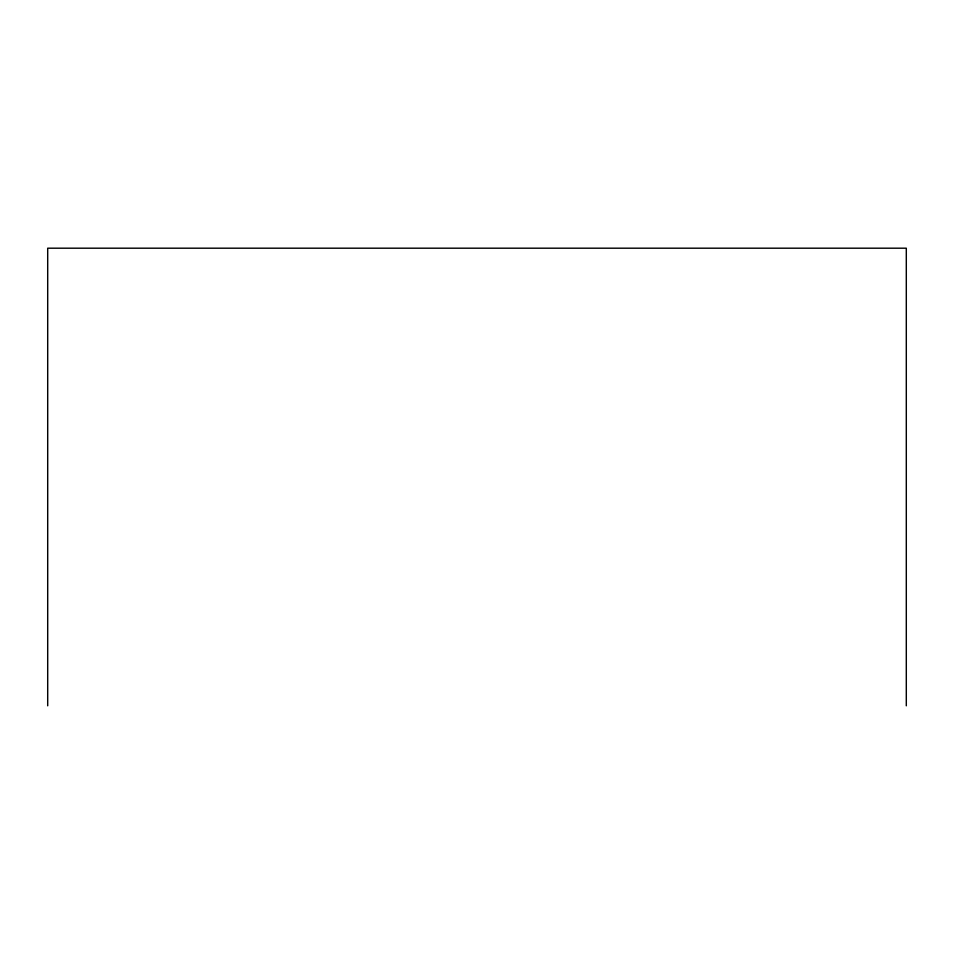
<?xml version="1.0" encoding="UTF-8"?>
<svg xmlns="http://www.w3.org/2000/svg" width="954" height="954" viewBox="0 0 954 954"><rect width="100%" height="100%" fill="white"/><g stroke="black" fill="none" stroke-linecap="round" stroke-linejoin="round"><path stroke-width="1.43" d="M906.3 705.805L906.3 248.195L47.7 248.195L47.7 705.805"/></g></svg>
